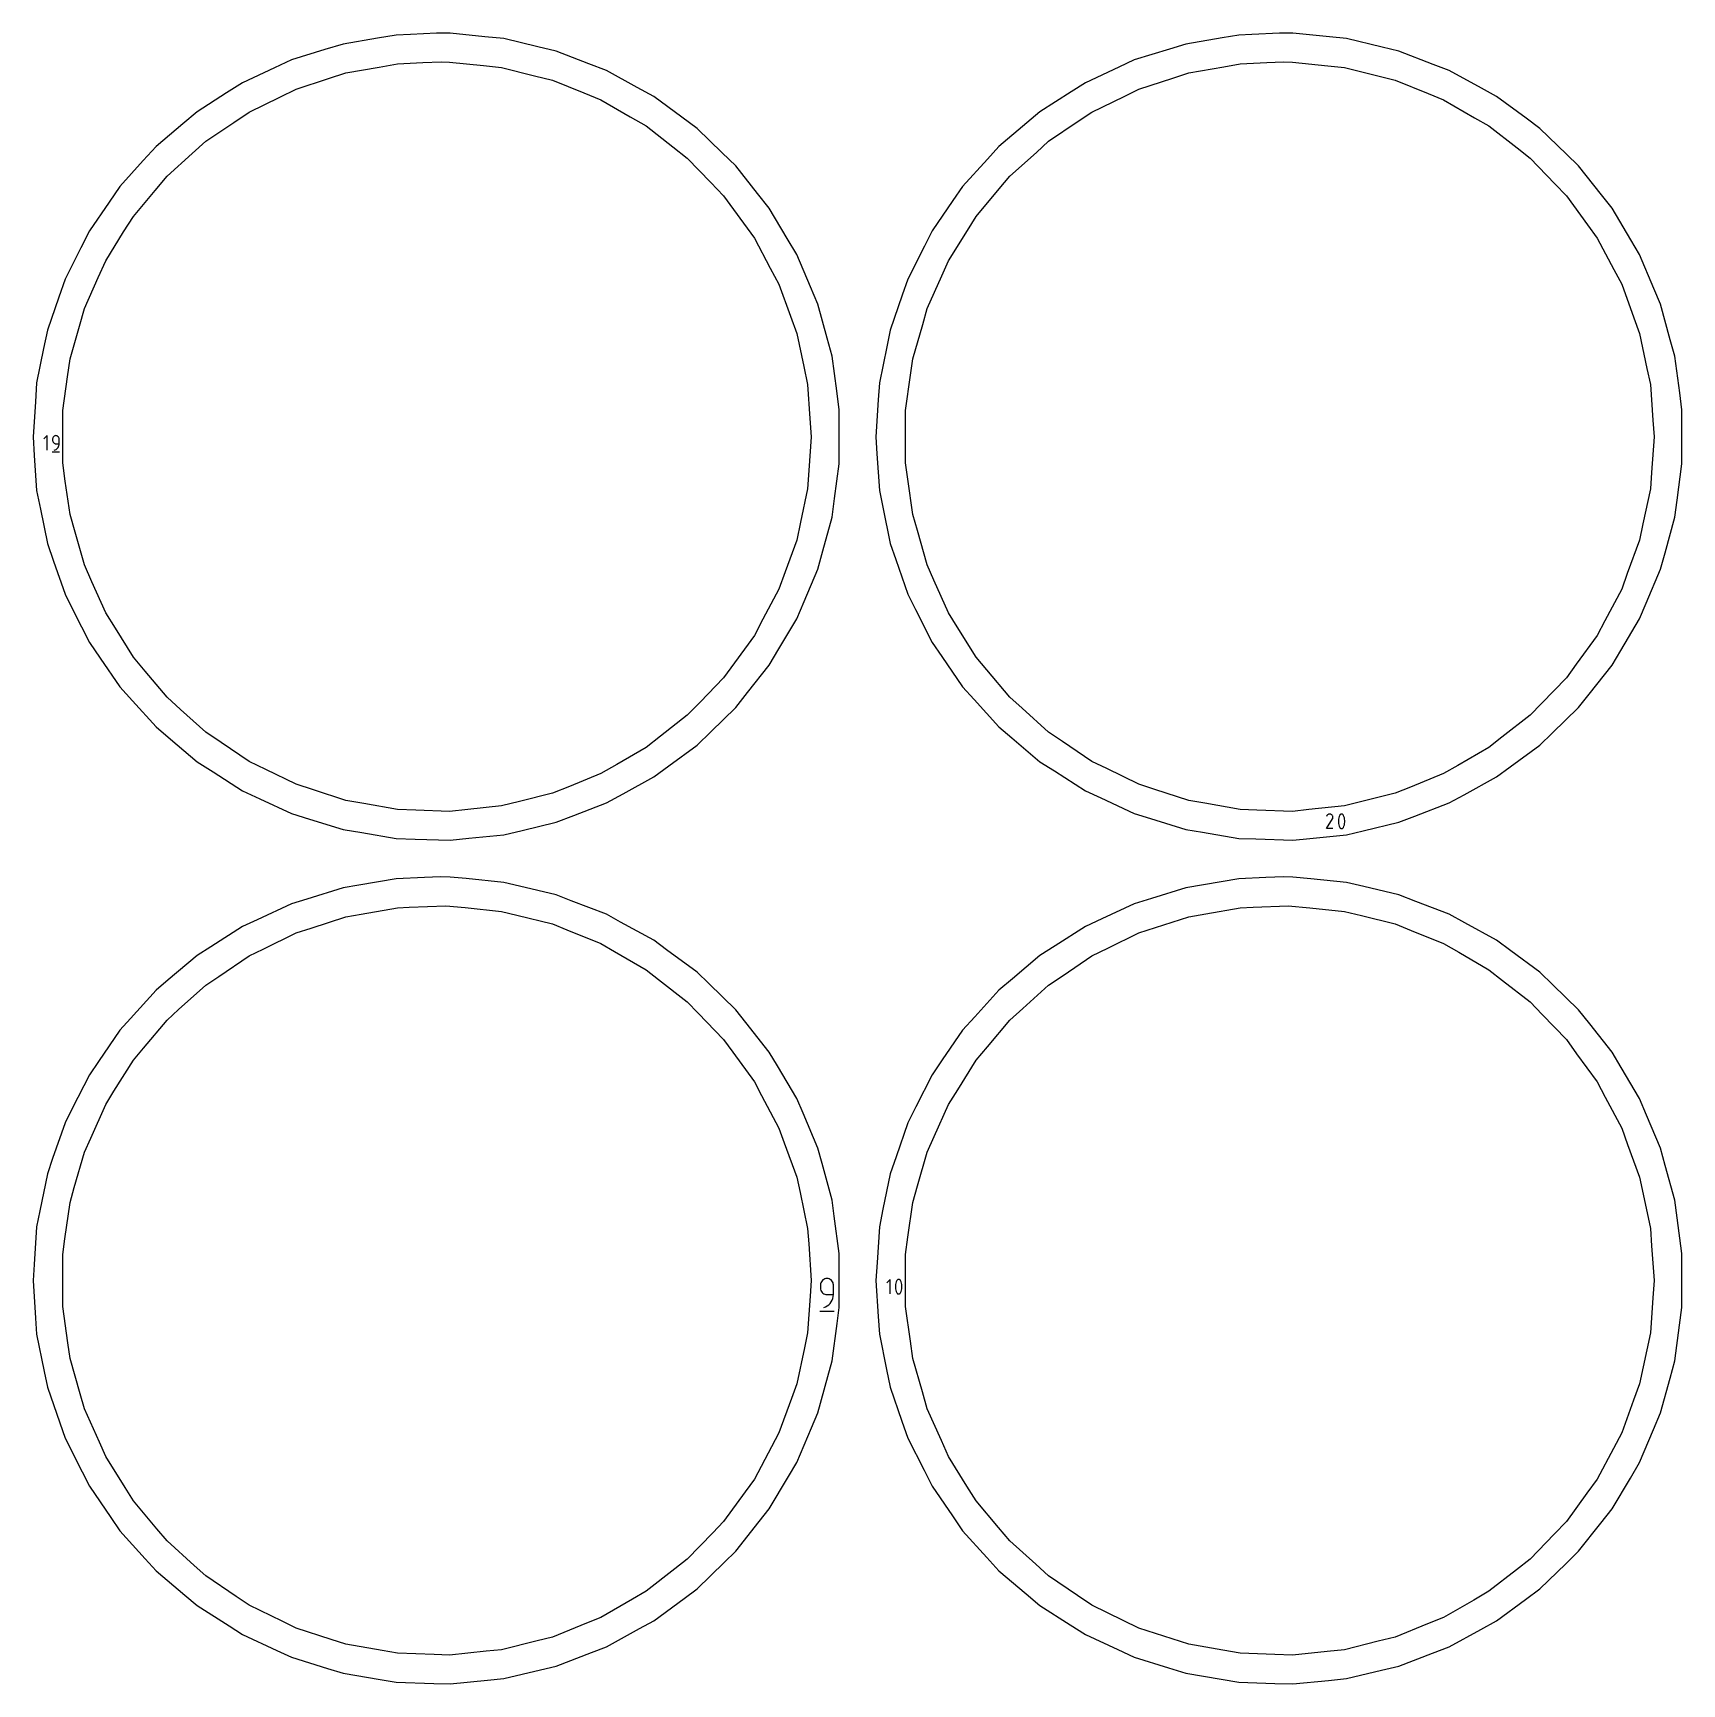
# Model space of a CAD drawing. Extents: x 0 to 800, y 0 to 1000.
# Drawn here: x 174.2 to 317.3, y 764.4 to 907.6 of the extents above; entities that cross this region are included whole.
import ezdxf

# ---------------------------------------------------------------- set-up
doc = ezdxf.new("R2010")
doc.units = 0
doc.header["$MEASUREMENT"] = 0
for name, color, linetype in [('annotation', 7, 'Continuous'), ('boundary', 7, 'Continuous'), ('hole', 7, 'Continuous')]:
    doc.layers.add(name, color=color, linetype=linetype)

msp = doc.modelspace()

# ---------------------------------------------------------------- linework, layer by layer
at = {"layer": 'annotation', "color": 1}
for p, q in [((175.46348, 872.66941), (175.183416, 872.389267)), ((175.46348, 871.409636), (175.46348, 872.66941)), ((175.940294, 872.439594), (175.935777, 872.389267)), ((175.935777, 872.389267), (175.935777, 872.249196)), ((175.935777, 872.249196), (175.935777, 872.249196)), ((175.935777, 872.249196), (175.940294, 872.198872)), ((175.953312, 872.486974), (175.940294, 872.439594)), ((175.940294, 872.198872), (175.953312, 872.1515)), ((175.974035, 872.530612), (175.953312, 872.486974)), ((175.953312, 872.1515), (175.974035, 872.107872)), ((176.001665, 872.569714), (175.974035, 872.530612)), ((175.974035, 872.107872), (176.001665, 872.068782)), ((176.035405, 872.603488), (176.001665, 872.569714)), ((176.001665, 872.068782), (176.035405, 872.035022)), ((176.074459, 872.631138), (176.035405, 872.603488)), ((176.035405, 872.035022), (176.074459, 872.007384)), ((176.118028, 872.651871), (176.074459, 872.631138)), ((176.074459, 872.007384), (176.118028, 871.986661)), ((176.165316, 872.664893), (176.118028, 872.651871)), ((176.118028, 871.986661), (176.165316, 871.973646)), ((176.215525, 872.66941), (176.165316, 872.664893)), ((176.165316, 871.973646), (176.215525, 871.969132)), ((176.265838, 872.664893), (176.215525, 872.66941)), ((176.215525, 872.66941), (176.215525, 872.66941)), ((176.215525, 871.969132), (176.495273, 871.969132)), ((176.313182, 872.651871), (176.265838, 872.664893)), ((176.356767, 872.631138), (176.313182, 872.651871)), ((176.395807, 872.603488), (176.356767, 872.631138)), ((176.429515, 872.569714), (176.395807, 872.603488)), ((176.402244, 871.653271), (176.441806, 871.725237)), ((176.457103, 872.530612), (176.429515, 872.569714)), ((176.441806, 871.725237), (176.471004, 871.802553)), ((176.477784, 872.486974), (176.457103, 872.530612)), ((176.471004, 871.802553), (176.489079, 871.884194)), ((176.490769, 872.439594), (176.477784, 872.486974)), ((176.489079, 871.884194), (176.495273, 871.969132)), ((176.495273, 872.389267), (176.490769, 872.439594)), ((176.495273, 871.969132), (176.495273, 872.389267)), ((176.495273, 872.389267), (176.495273, 872.389267)), ((175.900819, 871.252164), (176.530706, 871.252164)), ((176.075533, 871.409636), (176.155532, 871.439448)), ((176.075533, 871.409636), (176.075533, 871.409636)), ((176.155532, 871.439448), (176.228962, 871.479744)), ((176.228962, 871.479744), (176.295063, 871.529498)), ((176.295063, 871.529498), (176.353077, 871.587682)), ((176.353077, 871.587682), (176.402244, 871.653271)), ((286.416132, 838.603007), (286.933124, 839.435299)), ((286.453658, 839.72271), (286.416922, 839.65224)), ((286.482811, 839.76405), (286.453658, 839.72271)), ((286.517789, 839.798559), (286.482811, 839.76405)), ((286.557526, 839.82596), (286.517789, 839.798559)), ((286.60096, 839.845979), (286.557526, 839.82596)), ((286.647027, 839.858338), (286.60096, 839.845979)), ((286.694663, 839.862761), (286.647027, 839.858338)), ((286.742804, 839.858972), (286.694663, 839.862761)), ((286.790386, 839.846693), (286.742804, 839.858972)), ((286.836346, 839.82565), (286.790386, 839.846693)), ((286.877453, 839.796461), (286.836346, 839.82565)), ((286.836346, 839.82565), (286.836346, 839.82565)), ((286.911822, 839.761434), (286.877453, 839.796461)), ((286.939149, 839.721642), (286.911822, 839.761434)), ((286.933124, 839.435299), (286.933743, 839.436064)), ((286.933124, 839.435299), (286.933124, 839.435299)), ((286.933743, 839.436064), (286.934335, 839.436835)), ((286.934335, 839.436835), (286.934906, 839.437619)), ((286.934906, 839.437619), (286.93546, 839.438423)), ((286.93546, 839.438423), (286.936, 839.439253)), ((286.936, 839.439253), (286.93653, 839.440115)), ((286.93653, 839.440115), (286.937055, 839.441016)), ((286.937055, 839.441016), (286.937577, 839.441963)), ((286.937577, 839.441963), (286.938102, 839.442962)), ((286.938102, 839.442962), (286.959448, 839.488795)), ((286.938102, 839.442962), (286.938102, 839.442962)), ((286.959128, 839.67816), (286.939149, 839.721642)), ((286.971453, 839.632061), (286.959128, 839.67816)), ((286.959448, 839.488795), (286.971918, 839.536305)), ((286.975818, 839.584418), (286.971453, 839.632061)), ((286.971918, 839.536305), (286.975818, 839.584418)), ((287.460306, 839.413405), (287.448233, 839.292759)), ((287.448233, 839.292759), (287.448233, 839.171614)), ((287.448233, 839.171614), (287.460306, 839.050903)), ((287.484452, 839.532621), (287.460306, 839.413405)), ((287.460306, 839.050903), (287.484452, 838.931558)), ((287.52067, 839.649476), (287.484452, 839.532621)), ((287.484452, 838.931558), (287.52067, 838.81451)), ((287.568961, 839.763038), (287.52067, 839.649476)), ((287.52067, 838.81451), (287.568961, 838.700691)), ((287.585223, 839.790081), (287.568961, 839.763038)), ((287.568961, 839.763038), (287.568961, 839.763038)), ((287.60549, 839.813127), (287.585223, 839.790081)), ((287.629091, 839.831952), (287.60549, 839.813127)), ((287.655354, 839.846333), (287.629091, 839.831952)), ((287.683609, 839.856047), (287.655354, 839.846333)), ((287.713184, 839.860872), (287.683609, 839.856047)), ((287.743409, 839.860584), (287.713184, 839.860872)), ((287.773613, 839.854961), (287.743409, 839.860584)), ((287.803124, 839.843778), (287.773613, 839.854961)), ((287.814422, 839.837842), (287.803124, 839.843778)), ((287.803124, 839.843778), (287.803124, 839.843778)), ((287.825263, 839.831023), (287.814422, 839.837842)), ((287.835594, 839.823375), (287.825263, 839.831023)), ((287.845364, 839.814954), (287.835594, 839.823375)), ((287.85452, 839.805811), (287.845364, 839.814954)), ((287.863008, 839.796002), (287.85452, 839.805811)), ((287.870777, 839.785581), (287.863008, 839.796002)), ((287.877773, 839.774601), (287.870777, 839.785581)), ((287.883944, 839.763117), (287.877773, 839.774601)), ((287.932469, 839.649321), (287.883944, 839.763117)), ((287.883944, 839.763117), (287.883944, 839.763117)), ((287.883944, 838.70077), (287.932469, 838.814355)), ((287.968863, 839.532291), (287.932469, 839.649321)), ((287.932469, 838.814355), (287.968863, 838.931227)), ((287.993125, 839.412957), (287.968863, 839.532291)), ((287.968863, 838.931227), (287.993125, 839.050456)), ((288.005257, 839.292252), (287.993125, 839.412957)), ((287.993125, 839.050456), (288.005257, 839.171108)), ((288.005257, 839.171108), (288.005257, 839.292252)), ((286.975628, 838.603007), (286.416132, 838.603007)), ((287.568961, 838.700691), (287.568961, 838.700691)), ((287.568961, 838.700691), (287.575109, 838.68923)), ((287.575109, 838.68923), (287.582054, 838.678304)), ((287.582054, 838.678304), (287.589765, 838.667949)), ((287.589765, 838.667949), (287.598213, 838.658196)), ((287.598213, 838.658196), (287.60737, 838.649079)), ((287.60737, 838.649079), (287.617205, 838.640632)), ((287.617205, 838.640632), (287.62769, 838.632886)), ((287.62769, 838.632886), (287.638795, 838.625876)), ((287.638795, 838.625876), (287.650491, 838.619634)), ((287.650491, 838.619634), (287.650491, 838.619634)), ((287.650491, 838.619634), (287.67977, 838.608689)), ((287.67977, 838.608689), (287.709798, 838.603252)), ((287.709798, 838.603252), (287.739896, 838.6031)), ((287.739896, 838.6031), (287.769385, 838.608011)), ((287.769385, 838.608011), (287.797587, 838.617766)), ((287.797587, 838.617766), (287.823823, 838.63214)), ((287.823823, 838.63214), (287.847414, 838.650914)), ((287.847414, 838.650914), (287.86768, 838.673864)), ((287.86768, 838.673864), (287.883944, 838.70077)), ((287.883944, 838.70077), (287.883944, 838.70077)), ((242.542154, 799.137433), (242.533121, 799.03678)), ((242.533121, 799.03678), (242.533121, 798.756637)), ((242.533121, 798.756637), (242.533121, 798.756637)), ((242.533121, 798.756637), (242.542154, 798.655988)), ((242.56819, 799.232192), (242.542154, 799.137433)), ((242.609636, 799.319468), (242.56819, 799.232192)), ((242.664896, 799.397674), (242.609636, 799.319468)), ((242.732377, 799.46522), (242.664896, 799.397674)), ((242.810484, 799.520521), (242.732377, 799.46522)), ((242.897622, 799.561987), (242.810484, 799.520521)), ((242.992198, 799.588031), (242.897622, 799.561987)), ((243.092616, 799.597066), (242.992198, 799.588031)), ((243.193243, 799.588031), (243.092616, 799.597066)), ((243.092616, 799.597066), (243.092616, 799.597066)), ((243.287929, 799.561987), (243.193243, 799.588031)), ((243.3751, 799.520521), (243.287929, 799.561987)), ((243.453181, 799.46522), (243.3751, 799.520521)), ((243.520597, 799.397674), (243.453181, 799.46522)), ((243.575772, 799.319468), (243.520597, 799.397674)), ((243.617134, 799.232192), (243.575772, 799.319468)), ((243.643105, 799.137433), (243.617134, 799.232192)), ((243.652112, 799.03678), (243.643105, 799.137433)), ((243.652112, 798.196509), (243.652112, 799.03678)), ((243.652112, 799.03678), (243.652112, 799.03678)), ((248.561563, 799.513955), (248.281499, 799.233813)), ((248.561563, 798.254181), (248.561563, 799.513955)), ((249.046107, 799.064569), (249.034034, 798.943922)), ((249.034034, 798.943922), (249.034034, 798.822778)), ((249.034034, 798.822778), (249.046107, 798.702067)), ((249.070252, 799.183785), (249.046107, 799.064569)), ((249.046107, 798.702067), (249.070252, 798.582722)), ((249.106471, 799.30064), (249.070252, 799.183785)), ((249.154762, 799.414202), (249.106471, 799.30064)), ((249.171024, 799.441245), (249.154762, 799.414202)), ((249.154762, 799.414202), (249.154762, 799.414202)), ((249.191291, 799.46429), (249.171024, 799.441245)), ((249.214891, 799.483115), (249.191291, 799.46429)), ((249.241155, 799.497497), (249.214891, 799.483115)), ((249.269409, 799.507211), (249.241155, 799.497497)), ((249.298985, 799.512036), (249.269409, 799.507211)), ((249.32921, 799.511748), (249.298985, 799.512036)), ((249.359414, 799.506125), (249.32921, 799.511748)), ((249.388925, 799.494942), (249.359414, 799.506125)), ((249.400222, 799.489006), (249.388925, 799.494942)), ((249.388925, 799.494942), (249.388925, 799.494942)), ((249.411063, 799.482187), (249.400222, 799.489006)), ((249.421395, 799.474539), (249.411063, 799.482187)), ((249.431165, 799.466117), (249.421395, 799.474539)), ((249.440321, 799.456975), (249.431165, 799.466117)), ((249.448809, 799.447166), (249.440321, 799.456975)), ((249.456578, 799.436745), (249.448809, 799.447166)), ((249.463574, 799.425765), (249.456578, 799.436745)), ((249.469745, 799.414281), (249.463574, 799.425765)), ((249.51827, 799.300485), (249.469745, 799.414281)), ((249.469745, 799.414281), (249.469745, 799.414281)), ((249.554664, 799.183455), (249.51827, 799.300485)), ((249.578926, 799.064121), (249.554664, 799.183455)), ((249.554664, 798.582391), (249.578926, 798.701619)), ((249.591057, 798.943416), (249.578926, 799.064121)), ((249.578926, 798.701619), (249.591057, 798.822272)), ((249.591057, 798.822272), (249.591057, 798.943416)), ((242.542154, 798.655988), (242.56819, 798.561244)), ((242.56819, 798.561244), (242.609636, 798.473989)), ((242.609636, 798.473989), (242.664896, 798.395809)), ((242.664896, 798.395809), (242.732377, 798.328288)), ((242.732377, 798.328288), (242.810484, 798.273013)), ((242.810484, 798.273013), (242.897622, 798.231567)), ((242.897622, 798.231567), (242.992198, 798.205538)), ((242.992198, 798.205538), (243.092616, 798.196509)), ((243.092616, 798.196509), (243.652112, 798.196509)), ((243.11949, 797.217733), (243.251692, 797.31724)), ((243.251692, 797.31724), (243.367719, 797.433609)), ((243.367719, 797.433609), (243.466054, 797.564786)), ((243.466054, 797.564786), (243.545178, 797.708718)), ((243.545178, 797.708718), (243.603574, 797.863352)), ((243.603574, 797.863352), (243.639725, 798.026633)), ((243.639725, 798.026633), (243.652112, 798.196509)), ((249.070252, 798.582722), (249.106471, 798.465674)), ((249.106471, 798.465674), (249.154762, 798.351855)), ((249.154762, 798.351855), (249.154762, 798.351855)), ((249.154762, 798.351855), (249.16091, 798.340393)), ((249.16091, 798.340393), (249.167855, 798.329468)), ((249.167855, 798.329468), (249.175566, 798.319113)), ((249.175566, 798.319113), (249.184014, 798.30936)), ((249.184014, 798.30936), (249.19317, 798.300243)), ((249.19317, 798.300243), (249.203006, 798.291795)), ((249.203006, 798.291795), (249.213491, 798.28405)), ((249.213491, 798.28405), (249.224596, 798.27704)), ((249.224596, 798.27704), (249.236292, 798.270798)), ((249.236292, 798.270798), (249.236292, 798.270798)), ((249.236292, 798.270798), (249.265571, 798.259853)), ((249.265571, 798.259853), (249.295599, 798.254415)), ((249.295599, 798.254415), (249.325697, 798.254263)), ((249.325697, 798.254263), (249.355186, 798.259175)), ((249.355186, 798.259175), (249.383388, 798.268929)), ((249.383388, 798.268929), (249.409624, 798.283304)), ((249.409624, 798.283304), (249.433214, 798.302077)), ((249.433214, 798.302077), (249.453481, 798.325028)), ((249.453481, 798.325028), (249.469745, 798.351934)), ((249.469745, 798.351934), (249.51827, 798.465519)), ((249.469745, 798.351934), (249.469745, 798.351934)), ((249.51827, 798.465519), (249.554664, 798.582391)), ((242.463203, 796.762574), (243.722978, 796.762574)), ((242.812632, 797.077517), (242.972631, 797.137141)), ((242.812632, 797.077517), (242.812632, 797.077517)), ((242.972631, 797.137141), (243.11949, 797.217733))]:
    msp.add_line(p, q, dxfattribs=at)
at = {"layer": 'boundary', "color": 5}
for p, q in [((209.231999, 907.576528), (206.959206, 907.462493)), ((210.401547, 907.556982), (209.231999, 907.576528)), ((213.419523, 907.253371), (210.401547, 907.556982)), ((282.328845, 907.576528), (279.933435, 907.45634)), ((283.498393, 907.556982), (282.328845, 907.576528)), ((286.679189, 907.236991), (283.498393, 907.556982)), ((199.549761, 906.136518), (196.652728, 905.237847)), ((201.118289, 906.623082), (199.549761, 906.136518)), ((204.109265, 907.127595), (201.118289, 906.623082)), ((205.728657, 907.400751), (204.109265, 907.127595)), ((206.959206, 907.462493), (205.728657, 907.400751)), ((215.053533, 907.088988), (213.419523, 907.253371)), ((218.004145, 906.385827), (215.053533, 907.088988)), ((219.601683, 906.005118), (218.004145, 906.385827)), ((272.802902, 906.185002), (269.749574, 905.237847)), ((274.215135, 906.623082), (272.802902, 906.185002)), ((277.367474, 907.154813), (274.215135, 906.623082)), ((278.825503, 907.400751), (277.367474, 907.154813)), ((279.933435, 907.45634), (278.825503, 907.400751)), ((288.150379, 907.088988), (286.679189, 907.236991)), ((291.260177, 906.347892), (288.150379, 907.088988)), ((292.698529, 906.005118), (291.260177, 906.347892)), ((196.652728, 905.237847), (195.16304, 904.546561)), ((222.432218, 904.914953), (219.601683, 906.005118)), ((223.964742, 904.324709), (222.432218, 904.914953)), ((269.749574, 905.237847), (268.408325, 904.615444)), ((295.681771, 904.856139), (292.698529, 906.005118)), ((297.061589, 904.324709), (295.681771, 904.856139)), ((192.411623, 903.269774), (191.027373, 902.386101)), ((195.16304, 904.546561), (192.411623, 903.269774)), ((226.624716, 902.866999), (223.964742, 904.324709)), ((265.50847, 903.269774), (264.262152, 902.474154)), ((268.408325, 904.615444), (265.50847, 903.269774)), ((299.865068, 902.788355), (297.061589, 904.324709)), ((191.027373, 902.386101), (188.470697, 900.753979)), ((228.064895, 902.077756), (226.624716, 902.866999)), ((230.506864, 900.27851), (228.064895, 902.077756)), ((264.262152, 902.474154), (261.567543, 900.753979)), ((301.161741, 902.077756), (299.865068, 902.788355)), ((303.735454, 900.181441), (301.161741, 902.077756)), ((188.470697, 900.753979), (187.216592, 899.693688)), ((261.567543, 900.753979), (260.438403, 899.79934)), ((187.216592, 899.693688), (184.900292, 897.735357)), ((231.829009, 899.304352), (230.506864, 900.27851)), ((234.009345, 897.195682), (231.829009, 899.304352)), ((260.438403, 899.79934), (257.997138, 897.735357)), ((304.925856, 899.304352), (303.735454, 900.181441)), ((307.22382, 897.081919), (304.925856, 899.304352)), ((184.900292, 897.735357), (183.798669, 896.517368)), ((257.997138, 897.735357), (257.005286, 896.638734)), ((183.798669, 896.517368), (181.763999, 894.267773)), ((235.189835, 896.053993), (234.009345, 897.195682)), ((237.069681, 893.673523), (235.189835, 896.053993)), ((257.005286, 896.638734), (254.860846, 894.267773)), ((308.286682, 896.053993), (307.22382, 897.081919)), ((310.267945, 893.545097), (308.286682, 896.053993)), ((181.763999, 894.267773), (180.834583, 892.913822)), ((238.087478, 892.384675), (237.069681, 893.673523)), ((254.860846, 894.267773), (254.02404, 893.048736)), ((311.184325, 892.384675), (310.267945, 893.545097)), ((180.834583, 892.913822), (179.117973, 890.41311)), ((239.633255, 889.774888), (238.087478, 892.384675)), ((254.02404, 893.048736), (252.21482, 890.41311)), ((312.813496, 889.63409), (311.184325, 892.384675)), ((179.117973, 890.41311), (178.377283, 888.947358)), ((252.21482, 890.41311), (251.547935, 889.093412)), ((178.377283, 888.947358), (177.009248, 886.240151)), ((240.470179, 888.361882), (239.633255, 889.774888)), ((251.547935, 889.093412), (250.106094, 886.240151)), ((313.567025, 888.361882), (312.813496, 889.63409)), ((241.654313, 885.569347), (240.470179, 888.361882)), ((314.815043, 885.41869), (313.567025, 888.361882)), ((177.009248, 886.240151), (176.470549, 884.688756)), ((250.106094, 886.240151), (249.621074, 884.843343)), ((176.470549, 884.688756), (175.475587, 881.823367)), ((242.295433, 884.057397), (241.654313, 885.569347)), ((249.621074, 884.843343), (248.572434, 881.823367)), ((315.39228, 884.057397), (314.815043, 885.41869)), ((243.096794, 881.131949), (242.295433, 884.057397)), ((316.236874, 880.974121), (315.39228, 884.057397)), ((175.475587, 881.823367), (175.148474, 880.214011)), ((248.572434, 881.823367), (248.277915, 880.374373)), ((243.530672, 879.548036), (243.096794, 881.131949)), ((248.277915, 880.374373), (247.64115, 877.24157)), ((316.627518, 879.548036), (316.236874, 880.974121)), ((175.148474, 880.214011), (174.544303, 877.24157)), ((243.934953, 876.54188), (243.530672, 879.548036)), ((317.05361, 876.379698), (316.627518, 879.548036)), ((174.544303, 877.24157), (174.434605, 875.602974)), ((244.153841, 874.914269), (243.934953, 876.54188)), ((247.64115, 877.24157), (247.542382, 875.76625)), ((317.250688, 874.914269), (317.05361, 876.379698)), ((174.434605, 875.602974), (174.231995, 872.576527)), ((244.153841, 871.881049), (244.153841, 874.914269)), ((247.542382, 875.76625), (247.328841, 872.576527)), ((317.250688, 871.717407), (317.250688, 874.914269)), ((174.231995, 872.576527), (174.341693, 870.937931)), ((244.153841, 870.238785), (244.153841, 871.881049)), ((247.328841, 872.576527), (247.427609, 871.101207)), ((317.250688, 870.238785), (317.250688, 871.717407)), ((174.341693, 870.937931), (174.544303, 867.911484)), ((247.427609, 871.101207), (247.64115, 867.911484)), ((243.74956, 867.232628), (244.153841, 870.238785)), ((316.824596, 867.070447), (317.250688, 870.238785)), ((174.544303, 867.911484), (174.871417, 866.302128)), ((247.64115, 867.911484), (247.935668, 866.462491)), ((174.871417, 866.302128), (175.475587, 863.329687)), ((243.530672, 865.605018), (243.74956, 867.232628)), ((247.935668, 866.462491), (248.572434, 863.329687)), ((316.627518, 865.605018), (316.824596, 867.070447)), ((242.729311, 862.67957), (243.530672, 865.605018)), ((315.782924, 862.521743), (316.627518, 865.605018)), ((175.475587, 863.329687), (176.014285, 861.778292)), ((248.572434, 863.329687), (249.057454, 861.932879)), ((176.014285, 861.778292), (177.009248, 858.912904)), ((242.295433, 861.095657), (242.729311, 862.67957)), ((249.057454, 861.932879), (250.106094, 858.912904)), ((315.39228, 861.095657), (315.782924, 862.521743)), ((241.111299, 858.303123), (242.295433, 861.095657)), ((314.144262, 858.152467), (315.39228, 861.095657)), ((177.009248, 858.912904), (177.749937, 857.447152)), ((250.106094, 858.912904), (250.772979, 857.593206)), ((177.749937, 857.447152), (179.117973, 854.739945)), ((240.470179, 856.791174), (241.111299, 858.303123)), ((250.772979, 857.593206), (252.21482, 854.739945)), ((313.567025, 856.791174), (314.144262, 858.152467)), ((238.924402, 854.181386), (240.470179, 856.791174)), ((311.937854, 854.040588), (313.567025, 856.791174)), ((179.117973, 854.739945), (180.04739, 853.385995)), ((252.21482, 854.739945), (253.051625, 853.520908)), ((180.04739, 853.385995), (181.763999, 850.885283)), ((238.087478, 852.76838), (238.924402, 854.181386)), ((253.051625, 853.520908), (254.860846, 850.885283)), ((311.184325, 852.76838), (311.937854, 854.040588)), ((236.207632, 850.38791), (238.087478, 852.76838)), ((309.203061, 850.259484), (311.184325, 852.76838)), ((181.763999, 850.885283), (182.865622, 849.667293)), ((235.189835, 849.099062), (236.207632, 850.38791)), ((254.860846, 850.885283), (255.852698, 849.788659)), ((308.286682, 849.099062), (309.203061, 850.259484)), ((182.865622, 849.667293), (184.900292, 847.417698)), ((233.009499, 846.99039), (235.189835, 849.099062)), ((255.852698, 849.788659), (257.997138, 847.417698)), ((305.988717, 846.876627), (308.286682, 849.099062)), ((184.900292, 847.417698), (186.154397, 846.357407)), ((257.997138, 847.417698), (259.126279, 846.463059)), ((186.154397, 846.357407), (188.470697, 844.399076)), ((231.829009, 845.8487), (233.009499, 846.99039)), ((259.126279, 846.463059), (261.567543, 844.399076)), ((304.925856, 845.8487), (305.988717, 846.876627)), ((229.38704, 844.049456), (231.829009, 845.8487)), ((302.352142, 843.952387), (304.925856, 845.8487)), ((188.470697, 844.399076), (189.854947, 843.515403)), ((189.854947, 843.515403), (192.411623, 841.883281)), ((225.404921, 841.617588), (228.064895, 843.075299)), ((228.064895, 843.075299), (229.38704, 844.049456)), ((261.567543, 844.399076), (262.813861, 843.603456)), ((262.813861, 843.603456), (265.50847, 841.883281)), ((298.358262, 841.538945), (301.161741, 843.075299)), ((301.161741, 843.075299), (302.352142, 843.952387)), ((192.411623, 841.883281), (193.901311, 841.191995)), ((265.50847, 841.883281), (266.849719, 841.260878)), ((193.901311, 841.191995), (196.652728, 839.915208)), ((221.134207, 839.738181), (223.964742, 840.828346)), ((223.964742, 840.828346), (225.404921, 841.617588)), ((266.849719, 841.260878), (269.749574, 839.915208)), ((294.078347, 839.679366), (297.061589, 840.828346)), ((297.061589, 840.828346), (298.358262, 841.538945)), ((196.652728, 839.915208), (198.221256, 839.428644)), ((198.221256, 839.428644), (201.118289, 838.529973)), ((216.65107, 838.444777), (219.601683, 839.147937)), ((219.601683, 839.147937), (221.134207, 839.738181)), ((269.749574, 839.915208), (271.161808, 839.477128)), ((271.161808, 839.477128), (274.215135, 838.529973)), ((289.588732, 838.406841), (292.698529, 839.147937)), ((292.698529, 839.147937), (294.078347, 839.679366)), ((201.118289, 838.529973), (202.737681, 838.256817)), ((202.737681, 838.256817), (205.728657, 837.752304)), ((205.728657, 837.752304), (207.370009, 837.697428)), ((207.370009, 837.697428), (210.401547, 837.596073)), ((210.401547, 837.596073), (212.035557, 837.760456)), ((212.035557, 837.760456), (215.053533, 838.064068)), ((215.053533, 838.064068), (216.65107, 838.444777)), ((274.215135, 838.529973), (275.673164, 838.284035)), ((275.673164, 838.284035), (278.825503, 837.752304)), ((278.825503, 837.752304), (280.303305, 837.702896)), ((280.303305, 837.702896), (283.498393, 837.596073)), ((283.498393, 837.596073), (284.969584, 837.744076)), ((284.969584, 837.744076), (288.150379, 838.064068)), ((288.150379, 838.064068), (289.588732, 838.406841)), ((201.118289, 833.467627), (197.986814, 832.496231)), ((202.495636, 833.699956), (201.118289, 833.467627)), ((205.728657, 834.245296), (202.495636, 833.699956)), ((208.185375, 834.36856), (205.728657, 834.245296)), ((209.581401, 834.415234), (208.185375, 834.36856)), ((210.401547, 834.401528), (209.581401, 834.415234)), ((211.791328, 834.261714), (210.401547, 834.401528)), ((215.053533, 833.933533), (211.791328, 834.261714)), ((216.412292, 833.609727), (215.053533, 833.933533)), ((219.601683, 832.849663), (216.412292, 833.609727)), ((274.215135, 833.467627), (271.239955, 832.544715)), ((275.753846, 833.727174), (274.215135, 833.467627)), ((278.825503, 834.245296), (275.753846, 833.727174)), ((281.159605, 834.362407), (278.825503, 834.245296)), ((282.719182, 834.41455), (281.159605, 834.362407)), ((283.498393, 834.401528), (282.719182, 834.41455)), ((285.050994, 834.245334), (283.498393, 834.401528)), ((288.150379, 833.933533), (285.050994, 834.245334)), ((289.668324, 833.571791), (288.150379, 833.933533)), ((292.698529, 832.849663), (289.668324, 833.571791)), ((196.652728, 832.082392), (193.678653, 830.702281)), ((197.986814, 832.496231), (196.652728, 832.082392)), ((220.905147, 832.347641), (219.601683, 832.849663)), ((223.964742, 831.169255), (220.905147, 832.347641)), ((269.749574, 832.082392), (266.923938, 830.771164)), ((271.239955, 832.544715), (269.749574, 832.082392)), ((294.1547, 832.288827), (292.698529, 832.849663)), ((297.061589, 831.169255), (294.1547, 832.288827)), ((193.678653, 830.702281), (192.411623, 830.11432)), ((225.189663, 830.497977), (223.964742, 831.169255)), ((228.064895, 828.922302), (225.189663, 830.497977)), ((266.923938, 830.771164), (265.50847, 830.11432)), ((298.430015, 830.419334), (297.061589, 831.169255)), ((301.161741, 828.922302), (298.430015, 830.419334)), ((192.411623, 830.11432), (189.648049, 828.350118)), ((229.189424, 828.093747), (228.064895, 828.922302)), ((265.50847, 830.11432), (262.882828, 828.438171)), ((302.418014, 827.996678), (301.161741, 828.922302)), ((188.470697, 827.598524), (185.96695, 825.481716)), ((189.648049, 828.350118), (188.470697, 827.598524)), ((231.829009, 826.148897), (229.189424, 828.093747)), ((261.567543, 827.598524), (259.188761, 825.587367)), ((262.882828, 828.438171), (261.567543, 827.598524)), ((304.925856, 826.148897), (302.418014, 827.996678)), ((232.833056, 825.177852), (231.829009, 826.148897)), ((306.047531, 825.06409), (304.925856, 826.148897)), ((184.900292, 824.579902), (182.700967, 822.148259)), ((185.96695, 825.481716), (184.900292, 824.579902)), ((235.189835, 822.898538), (232.833056, 825.177852)), ((257.997138, 824.579902), (255.907583, 822.269624)), ((259.188761, 825.587367), (257.997138, 824.579902)), ((308.286682, 822.898538), (306.047531, 825.06409)), ((182.700967, 822.148259), (181.763999, 821.112318)), ((236.055506, 821.80233), (235.189835, 822.898538)), ((238.087478, 819.229221), (236.055506, 821.80233)), ((255.907583, 822.269624), (254.860846, 821.112318)), ((309.25377, 821.673904), (308.286682, 822.898538)), ((311.184325, 819.229221), (309.25377, 821.673904)), ((181.763999, 821.112318), (179.908473, 818.409236)), ((254.860846, 821.112318), (253.097931, 818.544149)), ((238.79931, 818.027411), (238.087478, 819.229221)), ((311.979551, 817.886613), (311.184325, 819.229221)), ((179.908473, 818.409236), (179.117973, 817.257655)), ((240.470179, 815.206427), (238.79931, 818.027411)), ((253.097931, 818.544149), (252.21482, 817.257655)), ((313.567025, 815.206427), (311.979551, 817.886613)), ((179.117973, 817.257655), (177.639229, 814.331368)), ((252.21482, 817.257655), (250.809881, 814.477421)), ((241.015473, 813.920462), (240.470179, 815.206427)), ((250.809881, 814.477421), (250.106094, 813.084696)), ((314.176204, 813.769805), (313.567025, 815.206427)), ((177.009248, 813.084696), (175.933768, 809.987426)), ((177.639229, 814.331368), (177.009248, 813.084696)), ((242.295433, 810.901942), (241.015473, 813.920462)), ((250.106094, 813.084696), (249.084293, 810.142014)), ((315.39228, 810.901942), (314.176204, 813.769805)), ((242.664461, 809.554771), (242.295433, 810.901942)), ((315.804541, 809.396943), (315.39228, 810.901942)), ((175.933768, 809.987426), (175.475587, 808.667912)), ((243.530672, 806.392581), (242.664461, 809.554771)), ((249.084293, 810.142014), (248.572434, 808.667912)), ((316.627518, 806.392581), (315.804541, 809.396943)), ((175.475587, 808.667912), (174.822524, 805.454927)), ((248.572434, 808.667912), (247.951966, 805.61529)), ((243.716844, 805.008243), (243.530672, 806.392581)), ((316.835501, 804.846062), (316.627518, 806.392581)), ((174.822524, 805.454927), (174.544303, 804.086115)), ((244.153841, 801.758814), (243.716844, 805.008243)), ((247.951966, 805.61529), (247.64115, 804.086115)), ((317.250688, 801.758814), (316.835501, 804.846062)), ((174.544303, 804.086115), (174.325297, 800.814754)), ((247.64115, 804.086115), (247.433074, 800.97803)), ((244.153841, 800.362013), (244.153841, 801.758814)), ((317.250688, 800.198372), (317.250688, 801.758814)), ((174.325297, 800.814754), (174.231995, 799.421072)), ((244.153841, 797.08333), (244.153841, 800.362013)), ((247.433074, 800.97803), (247.328841, 799.421072)), ((317.250688, 797.08333), (317.250688, 800.198372)), ((174.231995, 799.421072), (174.451001, 796.149711)), ((247.328841, 799.421072), (247.536917, 796.312987)), ((174.451001, 796.149711), (174.544303, 794.756029)), ((243.967669, 795.698992), (244.153841, 797.08333)), ((247.536917, 796.312987), (247.64115, 794.756029)), ((317.042705, 795.53681), (317.250688, 797.08333)), ((174.544303, 794.756029), (175.197366, 791.543044)), ((243.530672, 792.449563), (243.967669, 795.698992)), ((247.64115, 794.756029), (248.261617, 791.703407)), ((316.627518, 792.449563), (317.042705, 795.53681)), ((175.197366, 791.543044), (175.475587, 790.174232)), ((243.161644, 791.102392), (243.530672, 792.449563)), ((248.261617, 791.703407), (248.572434, 790.174232)), ((316.215258, 790.944564), (316.627518, 792.449563)), ((175.475587, 790.174232), (176.551067, 787.076963)), ((242.295433, 787.940203), (243.161644, 791.102392)), ((248.572434, 790.174232), (249.594235, 787.231551)), ((315.39228, 787.940203), (316.215258, 790.944564)), ((241.750139, 786.654238), (242.295433, 787.940203)), ((314.783101, 786.503581), (315.39228, 787.940203)), ((176.551067, 787.076963), (177.009248, 785.757449)), ((240.470179, 783.635719), (241.750139, 786.654238)), ((249.594235, 787.231551), (250.106094, 785.757449)), ((313.567025, 783.635719), (314.783101, 786.503581)), ((177.009248, 785.757449), (178.487991, 782.831162)), ((250.106094, 785.757449), (251.511032, 782.977215)), ((239.758347, 782.433909), (240.470179, 783.635719)), ((251.511032, 782.977215), (252.21482, 781.58449)), ((312.771799, 782.293111), (313.567025, 783.635719)), ((178.487991, 782.831162), (179.117973, 781.58449)), ((179.117973, 781.58449), (180.973499, 778.881408)), ((238.087478, 779.612925), (239.758347, 782.433909)), ((252.21482, 781.58449), (253.977735, 779.016321)), ((311.184325, 779.612925), (312.771799, 782.293111)), ((180.973499, 778.881408), (181.763999, 777.729828)), ((237.221807, 778.516716), (238.087478, 779.612925)), ((253.977735, 779.016321), (254.860846, 777.729828)), ((310.217236, 778.38829), (311.184325, 779.612925)), ((181.763999, 777.729828), (183.963325, 775.298184)), ((235.189835, 775.943607), (237.221807, 778.516716)), ((254.860846, 777.729828), (256.950401, 775.41955)), ((308.286682, 775.943607), (310.217236, 778.38829)), ((234.185788, 774.972562), (235.189835, 775.943607)), ((307.165006, 774.858799), (308.286682, 775.943607)), ((183.963325, 775.298184), (184.900292, 774.262243)), ((231.829009, 772.693245), (234.185788, 774.972562)), ((256.950401, 775.41955), (257.997138, 774.262243)), ((304.925856, 772.693245), (307.165006, 774.858799)), ((184.900292, 774.262243), (187.404038, 772.145435)), ((257.997138, 774.262243), (260.375921, 772.251087)), ((187.404038, 772.145435), (188.470697, 771.243621)), ((228.064895, 769.919844), (230.70448, 771.864692)), ((230.70448, 771.864692), (231.829009, 772.693245)), ((260.375921, 772.251087), (261.567543, 771.243621)), ((301.161741, 769.919844), (303.669582, 771.767623)), ((303.669582, 771.767623), (304.925856, 772.693245)), ((188.470697, 771.243621), (191.234272, 769.47942)), ((261.567543, 771.243621), (264.193186, 769.567473)), ((191.234272, 769.47942), (192.411623, 768.727826)), ((192.411623, 768.727826), (195.385698, 767.347715)), ((223.964742, 767.672891), (226.839974, 769.248567)), ((226.839974, 769.248567), (228.064895, 769.919844)), ((264.193186, 769.567473), (265.50847, 768.727826)), ((265.50847, 768.727826), (268.334106, 767.416598)), ((297.061589, 767.672891), (299.793315, 769.169923)), ((299.793315, 769.169923), (301.161741, 769.919844)), ((195.385698, 767.347715), (196.652728, 766.759753)), ((222.661278, 767.170869), (223.964742, 767.672891)), ((268.334106, 767.416598), (269.749574, 766.759753)), ((295.605417, 767.112055), (297.061589, 767.672891)), ((196.652728, 766.759753), (199.784203, 765.788357)), ((199.784203, 765.788357), (201.118289, 765.374518)), ((218.242923, 765.668676), (219.601683, 765.992483)), ((219.601683, 765.992483), (222.661278, 767.170869)), ((269.749574, 766.759753), (272.724754, 765.83684)), ((272.724754, 765.83684), (274.215135, 765.374518)), ((291.180584, 765.630741), (292.698529, 765.992483)), ((292.698529, 765.992483), (295.605417, 767.112055)), ((201.118289, 765.374518), (204.351309, 764.829178)), ((204.351309, 764.829178), (205.728657, 764.596849)), ((205.728657, 764.596849), (209.005521, 764.487292)), ((209.005521, 764.487292), (210.401547, 764.440618)), ((210.401547, 764.440618), (213.663752, 764.768799)), ((213.663752, 764.768799), (215.053533, 764.908613)), ((215.053533, 764.908613), (218.242923, 765.668676)), ((274.215135, 765.374518), (277.286793, 764.856396)), ((277.286793, 764.856396), (278.825503, 764.596849)), ((278.825503, 764.596849), (281.938816, 764.49276)), ((281.938816, 764.49276), (283.498393, 764.440618)), ((283.498393, 764.440618), (286.597779, 764.75242)), ((286.597779, 764.75242), (288.150379, 764.908613)), ((288.150379, 764.908613), (291.180584, 765.630741))]:
    msp.add_line(p, q, dxfattribs=at)
at = {"layer": 'hole', "color": 5}
for p, q in [((201.369564, 904.111138), (204.266398, 904.621931)), ((204.266398, 904.621931), (205.834819, 904.898487)), ((205.834819, 904.898487), (208.038739, 905.01399)), ((208.038739, 905.01399), (209.630408, 905.069572)), ((209.630408, 905.069572), (210.366261, 905.056729)), ((210.366261, 905.056729), (213.29168, 904.749254)), ((213.29168, 904.749254), (214.875577, 904.582779)), ((274.46641, 904.111138), (277.519529, 904.649488)), ((277.519529, 904.649488), (278.931666, 904.898487)), ((278.931666, 904.898487), (281.254487, 905.020221)), ((281.254487, 905.020221), (282.687556, 905.070265)), ((282.687556, 905.070265), (283.463107, 905.056729)), ((283.463107, 905.056729), (286.546352, 904.732665)), ((286.546352, 904.732665), (287.972423, 904.582779)), ((197.057276, 902.710001), (199.854873, 903.618989)), ((199.854873, 903.618989), (201.369564, 904.111138)), ((214.875577, 904.582779), (217.729747, 903.871154)), ((217.729747, 903.871154), (219.275068, 903.485862)), ((219.275068, 903.485862), (222.002429, 902.383942)), ((270.154123, 902.710001), (273.102649, 903.668028)), ((273.102649, 903.668028), (274.46641, 904.111138)), ((287.972423, 904.582779), (290.980576, 903.832762)), ((290.980576, 903.832762), (292.371915, 903.485862)), ((292.371915, 903.485862), (295.246417, 902.324493)), ((192.981996, 900.722352), (195.625834, 902.011839)), ((195.625834, 902.011839), (197.057276, 902.710001)), ((222.002429, 902.383942), (223.479093, 901.787334)), ((223.479093, 901.787334), (226.026539, 900.316562)), ((266.078843, 900.722352), (268.865315, 902.081407)), ((268.865315, 902.081407), (270.154123, 902.710001)), ((295.246417, 902.324493), (296.57594, 901.787334)), ((296.57594, 901.787334), (299.26082, 900.237214)), ((191.661647, 899.831766), (192.981996, 900.722352)), ((264.890058, 899.920508), (266.078843, 900.722352)), ((189.222993, 898.186875), (191.661647, 899.831766)), ((226.026539, 900.316562), (227.405791, 899.520249)), ((227.405791, 899.520249), (229.72375, 897.709253)), ((262.31984, 898.186875), (264.890058, 899.920508)), ((299.26082, 900.237214), (300.502638, 899.520249)), ((300.502638, 899.520249), (302.94565, 897.61155)), ((188.039448, 897.1212), (189.222993, 898.186875)), ((229.72375, 897.709253), (230.978752, 896.728734)), ((261.254228, 897.227388), (262.31984, 898.186875)), ((302.94565, 897.61155), (304.075599, 896.728734)), ((185.853471, 895.152923), (188.039448, 897.1212)), ((230.978752, 896.728734), (233.022132, 894.612764)), ((258.950317, 895.152923), (261.254228, 897.227388)), ((304.075599, 896.728734), (306.229218, 894.498608)), ((184.829738, 893.9329), (185.853471, 895.152923)), ((233.022132, 894.612764), (234.12847, 893.467124)), ((258.028593, 894.054468), (258.950317, 895.152923)), ((182.938928, 891.679548), (184.829738, 893.9329)), ((234.12847, 893.467124), (235.857454, 891.087366)), ((256.035774, 891.679548), (258.028593, 894.054468)), ((306.229218, 894.498608), (307.225317, 893.467124)), ((307.225317, 893.467124), (309.047579, 890.958978)), ((180.536201, 887.834354), (182.09497, 890.328923)), ((182.09497, 890.328923), (182.938928, 891.679548)), ((235.857454, 891.087366), (236.793571, 889.798903)), ((253.633047, 887.834354), (255.275912, 890.463505)), ((255.275912, 890.463505), (256.035774, 891.679548)), ((309.047579, 890.958978), (309.890417, 889.798903)), ((236.793571, 889.798903), (238.174526, 887.201674)), ((309.890417, 889.798903), (311.345875, 887.061554)), ((179.88842, 886.379416), (180.536201, 887.834354)), ((253.049814, 886.524392), (253.633047, 887.834354)), ((178.691985, 883.692182), (179.88842, 886.379416)), ((238.174526, 887.201674), (238.922211, 885.795467)), ((251.788831, 883.692182), (253.049814, 886.524392)), ((311.345875, 887.061554), (312.019057, 885.795467)), ((238.922211, 885.795467), (239.928286, 883.03132)), ((312.019057, 885.795467), (313.07941, 882.882195)), ((178.253003, 882.16125), (178.691985, 883.692182)), ((251.393592, 882.313798), (251.788831, 883.692182)), ((177.442215, 879.333657), (178.253003, 882.16125)), ((239.928286, 883.03132), (240.473001, 881.53474)), ((250.539062, 879.333657), (251.393592, 882.313798)), ((313.07941, 882.882195), (313.569847, 881.53474)), ((240.473001, 881.53474), (241.084594, 878.657477)), ((313.569847, 881.53474), (314.214436, 878.502249)), ((177.220553, 877.756529), (177.442215, 879.333657)), ((250.339487, 877.91368), (250.539062, 879.333657)), ((176.811149, 874.843612), (177.220553, 877.756529)), ((241.084594, 878.657477), (241.415727, 877.099652)), ((249.907996, 874.843612), (250.339487, 877.91368)), ((314.214436, 878.502249), (314.512573, 877.099652)), ((241.415727, 877.099652), (241.62091, 874.165275)), ((314.512573, 877.099652), (314.728826, 874.006965)), ((176.811149, 873.250985), (176.811149, 874.843612)), ((249.907996, 873.409681), (249.907996, 874.843612)), ((176.811149, 870.309442), (176.811149, 873.250985)), ((241.62091, 874.165275), (241.732002, 872.576527)), ((249.907996, 870.309442), (249.907996, 873.409681)), ((314.728826, 874.006965), (314.828848, 872.576527)), ((241.732002, 872.576527), (241.526819, 869.642149)), ((314.828848, 872.576527), (314.612595, 869.48384)), ((177.032811, 868.732314), (176.811149, 870.309442)), ((250.10757, 868.889465), (249.907996, 870.309442)), ((241.526819, 869.642149), (241.415727, 868.053401)), ((250.539062, 865.819397), (250.10757, 868.889465)), ((314.612595, 869.48384), (314.512574, 868.053401)), ((177.442215, 865.819397), (177.032811, 868.732314)), ((241.415727, 868.053401), (240.804133, 865.176138)), ((314.512574, 868.053401), (313.867984, 865.02091)), ((177.881197, 864.288466), (177.442215, 865.819397)), ((240.804133, 865.176138), (240.473001, 863.618313)), ((250.934301, 864.441014), (250.539062, 865.819397)), ((313.867984, 865.02091), (313.569847, 863.618313)), ((178.691985, 861.460873), (177.881197, 864.288466)), ((240.473001, 863.618313), (239.466926, 860.854167)), ((251.788831, 861.460873), (250.934301, 864.441014)), ((313.569847, 863.618313), (312.509495, 860.705041)), ((179.339766, 860.005936), (178.691985, 861.460873)), ((239.466926, 860.854167), (238.922211, 859.357587)), ((252.372064, 860.150912), (251.788831, 861.460873)), ((312.509495, 860.705041), (312.019058, 859.357587)), ((180.536201, 857.318702), (179.339766, 860.005936)), ((238.922211, 859.357587), (237.541256, 856.760358)), ((253.633047, 857.318702), (252.372064, 860.150912)), ((312.019058, 859.357587), (310.5636, 856.620238)), ((181.380158, 855.968077), (180.536201, 857.318702)), ((182.938928, 853.473506), (181.380158, 855.968077)), ((237.541256, 856.760358), (236.793571, 855.354152)), ((254.392909, 856.102658), (253.633047, 857.318702)), ((256.035774, 853.473506), (254.392909, 856.102658)), ((310.5636, 856.620238), (309.890417, 855.354152)), ((236.793571, 855.354152), (235.064587, 852.974394)), ((309.890417, 855.354152), (308.068155, 852.846006)), ((183.962661, 852.253483), (182.938928, 853.473506)), ((256.957498, 852.375051), (256.035774, 853.473506)), ((185.853471, 850.000132), (183.962661, 852.253483)), ((234.128471, 851.685932), (232.085091, 849.569962)), ((235.064587, 852.974394), (234.128471, 851.685932)), ((258.950317, 850.000132), (256.957498, 852.375051)), ((307.225317, 851.685932), (305.071697, 849.455805)), ((308.068155, 852.846006), (307.225317, 851.685932)), ((187.037015, 848.934456), (185.853471, 850.000132)), ((189.222993, 846.96618), (187.037015, 848.934456)), ((232.085091, 849.569962), (230.978752, 848.424321)), ((260.015929, 849.040645), (258.950317, 850.000132)), ((262.31984, 846.96618), (260.015929, 849.040645)), ((305.071697, 849.455805), (304.075599, 848.424321)), ((230.978752, 848.424321), (228.660794, 846.613326)), ((304.075599, 848.424321), (301.632587, 846.515623)), ((190.543343, 846.075594), (189.222993, 846.96618)), ((192.981996, 844.430703), (190.543343, 846.075594)), ((228.660794, 846.613326), (227.405792, 845.632807)), ((263.508624, 846.164335), (262.31984, 846.96618)), ((266.078843, 844.430703), (263.508624, 846.164335)), ((301.632587, 846.515623), (300.502638, 845.632807)), ((227.405792, 845.632807), (224.858346, 844.162035)), ((300.502638, 845.632807), (297.817758, 844.082687)), ((194.413438, 843.732542), (192.981996, 844.430703)), ((197.057276, 842.443055), (194.413438, 843.732542)), ((223.479093, 843.365721), (220.751732, 842.263801)), ((224.858346, 844.162035), (223.479093, 843.365721)), ((267.36765, 843.802109), (266.078843, 844.430703)), ((270.154123, 842.443055), (267.36765, 843.802109)), ((296.57594, 843.365721), (293.701437, 842.204353)), ((297.817758, 844.082687), (296.57594, 843.365721)), ((198.571967, 841.950905), (197.057276, 842.443055)), ((201.369564, 841.041917), (198.571967, 841.950905)), ((219.275068, 841.667194), (216.420898, 840.955569)), ((220.751732, 842.263801), (219.275068, 841.667194)), ((271.517883, 841.999945), (270.154123, 842.443055)), ((274.46641, 841.041917), (271.517883, 841.999945)), ((292.371915, 841.667194), (289.363762, 840.917177)), ((293.701437, 842.204353), (292.371915, 841.667194)), ((202.937985, 840.765361), (201.369564, 841.041917)), ((205.83482, 840.254568), (202.937985, 840.765361)), ((207.426488, 840.198985), (205.83482, 840.254568)), ((211.950158, 840.262801), (210.366261, 840.096326)), ((214.875577, 840.570277), (211.950158, 840.262801)), ((216.420898, 840.955569), (214.875577, 840.570277)), ((275.878547, 840.792918), (274.46641, 841.041917)), ((278.931666, 840.254568), (275.878547, 840.792918)), ((280.364734, 840.204524), (278.931666, 840.254568)), ((284.889179, 840.246213), (283.463107, 840.096326)), ((287.972423, 840.570277), (284.889179, 840.246213)), ((289.363762, 840.917177), (287.972423, 840.570277)), ((210.366261, 840.096326), (207.426488, 840.198985)), ((283.463107, 840.096326), (280.364734, 840.204524)), ((202.703559, 831.190904), (205.834819, 831.743033)), ((205.834819, 831.743033), (206.849727, 831.796222)), ((206.849727, 831.796222), (210.0274, 831.907189)), ((210.0274, 831.907189), (211.713419, 831.759682)), ((211.713419, 831.759682), (214.875577, 831.427324)), ((275.956689, 831.218461), (278.931666, 831.743033)), ((278.931666, 831.743033), (280.065475, 831.802453)), ((280.065475, 831.802453), (283.084547, 831.907881)), ((283.084547, 831.907881), (284.968092, 831.743093)), ((284.968092, 831.743093), (287.972423, 831.427324)), ((198.345572, 829.973136), (201.369564, 830.955683)), ((201.369564, 830.955683), (202.703559, 831.190904)), ((214.875577, 831.427324), (216.189925, 831.09962)), ((216.189925, 831.09962), (219.275068, 830.330407)), ((219.275068, 830.330407), (220.531021, 829.822972)), ((271.593348, 830.022175), (274.46641, 830.955683)), ((274.46641, 830.955683), (275.956689, 831.218461)), ((287.972423, 831.427324), (289.440754, 831.061228)), ((289.440754, 831.061228), (292.371915, 830.330407)), ((292.371915, 830.330407), (293.775008, 829.763523)), ((194.199486, 828.160707), (197.057276, 829.554546)), ((197.057276, 829.554546), (198.345572, 829.973136)), ((220.531021, 829.822972), (223.479093, 828.631879)), ((267.438967, 828.230275), (270.154123, 829.554546)), ((270.154123, 829.554546), (271.593348, 830.022175)), ((293.775008, 829.763523), (296.57594, 828.631879)), ((190.345995, 825.788894), (192.981996, 827.566897)), ((192.981996, 827.566897), (194.199486, 828.160707)), ((223.479093, 828.631879), (224.652194, 827.954587)), ((224.652194, 827.954587), (227.405791, 826.364794)), ((263.574407, 825.877636), (266.078843, 827.566897)), ((266.078843, 827.566897), (267.438967, 828.230275)), ((296.57594, 828.631879), (297.886475, 827.875239)), ((297.886475, 827.875239), (300.502638, 826.364794)), ((227.405791, 826.364794), (228.473213, 825.530829)), ((300.502638, 826.364794), (301.695114, 825.433126)), ((186.860116, 822.903862), (189.222993, 825.031421)), ((189.222993, 825.031421), (190.345995, 825.788894)), ((228.473213, 825.530829), (230.978752, 823.573279)), ((260.074895, 823.01005), (262.31984, 825.031421)), ((262.31984, 825.031421), (263.574407, 825.877636)), ((301.695114, 825.433126), (304.075599, 823.573279)), ((230.978752, 823.573279), (231.91973, 822.598873)), ((304.075599, 823.573279), (305.126817, 822.484717)), ((183.809647, 819.561764), (185.853471, 821.997469)), ((185.853471, 821.997469), (186.860116, 822.903862)), ((231.91973, 822.598873), (234.12847, 820.311669)), ((257.008503, 819.683332), (258.950317, 821.997469)), ((258.950317, 821.997469), (260.074895, 823.01005)), ((305.126817, 822.484717), (307.225317, 820.311669)), ((234.12847, 820.311669), (234.924669, 819.215788)), ((307.225317, 820.311669), (308.114794, 819.0874)), ((182.938928, 818.524093), (183.809647, 819.561764)), ((234.924669, 819.215788), (236.793571, 816.643449)), ((256.035774, 818.524093), (257.008503, 819.683332)), ((308.114794, 819.0874), (309.890417, 816.643449)), ((181.254015, 815.827651), (182.938928, 818.524093)), ((254.434957, 815.962232), (256.035774, 818.524093)), ((236.793571, 816.643449), (237.429502, 815.447422)), ((253.633047, 814.678899), (254.434957, 815.962232)), ((309.890417, 816.643449), (310.600851, 815.307302)), ((179.242944, 811.774201), (180.536201, 814.678899)), ((180.536201, 814.678899), (181.254015, 815.827651)), ((237.429502, 815.447422), (238.922211, 812.640012)), ((252.404338, 811.919177), (253.633047, 814.678899)), ((310.600851, 815.307302), (312.019057, 812.640012)), ((178.691985, 810.536727), (179.242944, 811.774201)), ((238.922211, 812.640012), (239.385509, 811.36712)), ((251.788831, 810.536727), (252.404338, 811.919177)), ((312.019057, 812.640012), (312.536634, 811.217995)), ((177.815584, 807.480311), (178.691985, 810.536727)), ((239.385509, 811.36712), (240.473001, 808.379286)), ((250.956172, 807.63286), (251.788831, 810.536727)), ((312.536634, 811.217995), (313.569847, 808.379286)), ((177.442215, 806.178202), (177.815584, 807.480311)), ((240.473001, 808.379286), (240.75464, 807.054303)), ((250.539062, 806.178202), (250.956172, 807.63286)), ((313.569847, 808.379286), (313.884482, 806.899075)), ((176.99968, 803.029558), (177.442215, 806.178202)), ((240.75464, 807.054303), (241.415727, 803.944197)), ((250.118614, 803.18671), (250.539062, 806.178202)), ((313.884482, 806.899075), (314.512573, 803.944197)), ((176.811149, 801.688157), (176.99968, 803.029558)), ((241.415727, 803.944197), (241.510214, 802.592914)), ((249.907996, 801.688157), (250.118614, 803.18671)), ((314.512573, 803.944197), (314.61813, 802.434605)), ((176.811149, 798.50857), (176.811149, 801.688157)), ((241.510214, 802.592914), (241.732002, 799.421072)), ((249.907996, 798.667266), (249.907996, 801.688157)), ((314.61813, 802.434605), (314.828848, 799.421072)), ((241.732002, 799.421072), (241.637515, 798.069788)), ((314.828848, 799.421072), (314.723292, 797.911479)), ((176.811149, 797.153987), (176.811149, 798.50857)), ((241.637515, 798.069788), (241.415727, 794.897947)), ((249.907996, 797.153987), (249.907996, 798.667266)), ((314.723292, 797.911479), (314.512574, 794.897947)), ((177.253684, 794.005343), (176.811149, 797.153987)), ((250.328444, 794.162495), (249.907996, 797.153987)), ((241.415727, 794.897947), (241.134087, 793.572964)), ((314.512574, 794.897947), (314.197939, 793.417736)), ((177.442215, 792.663942), (177.253684, 794.005343)), ((241.134087, 793.572964), (240.473001, 790.462859)), ((250.539062, 792.663942), (250.328444, 794.162495)), ((314.197939, 793.417736), (313.569847, 790.462859)), ((178.318616, 789.607527), (177.442215, 792.663942)), ((251.371721, 789.760076), (250.539062, 792.663942)), ((240.473001, 790.462859), (240.009702, 789.189966)), ((313.569847, 790.462859), (313.052271, 789.040841)), ((178.691985, 788.305419), (178.318616, 789.607527)), ((240.009702, 789.189966), (238.922211, 786.202132)), ((251.788831, 788.305419), (251.371721, 789.760076)), ((313.052271, 789.040841), (312.019058, 786.202132)), ((179.985241, 785.400721), (178.691985, 788.305419)), ((253.01754, 785.545697), (251.788831, 788.305419)), ((238.922211, 786.202132), (238.28628, 785.006106)), ((312.019058, 786.202132), (311.308624, 784.865986)), ((180.536201, 784.163247), (179.985241, 785.400721)), ((238.28628, 785.006106), (236.793571, 782.198697)), ((253.633047, 784.163247), (253.01754, 785.545697)), ((311.308624, 784.865986), (309.890417, 782.198697)), ((182.221113, 781.466803), (180.536201, 784.163247)), ((255.233864, 781.601385), (253.633047, 784.163247)), ((236.793571, 782.198697), (235.997372, 781.102816)), ((256.035774, 780.318051), (255.233864, 781.601385)), ((309.890417, 782.198697), (309.00094, 780.974429)), ((182.938928, 780.318051), (182.221113, 781.466803)), ((184.982751, 777.882348), (182.938928, 780.318051)), ((235.997372, 781.102816), (234.128471, 778.530477)), ((257.977588, 778.003916), (256.035774, 780.318051)), ((309.00094, 780.974429), (307.225317, 778.530477)), ((185.853471, 776.844677), (184.982751, 777.882348)), ((233.187492, 777.556071), (230.978752, 775.268866)), ((234.128471, 778.530477), (233.187492, 777.556071)), ((258.950317, 776.844677), (257.977588, 778.003916)), ((306.174098, 777.441914), (304.075599, 775.268866)), ((307.225317, 778.530477), (306.174098, 777.441914)), ((188.216348, 774.717118), (185.853471, 776.844677)), ((261.195262, 774.823307), (258.950317, 776.844677)), ((189.222993, 773.810725), (188.216348, 774.717118)), ((229.91133, 774.434902), (227.405792, 772.477352)), ((230.978752, 775.268866), (229.91133, 774.434902)), ((262.31984, 773.810725), (261.195262, 774.823307)), ((304.075599, 775.268866), (302.883123, 774.337199)), ((191.858994, 772.032722), (189.222993, 773.810725)), ((264.824276, 772.121464), (262.31984, 773.810725)), ((302.883123, 774.337199), (300.502638, 772.477352)), ((192.981996, 771.275248), (191.858994, 772.032722)), ((226.23269, 771.80006), (223.479093, 770.210266)), ((227.405792, 772.477352), (226.23269, 771.80006)), ((266.078843, 771.275248), (264.824276, 772.121464)), ((299.192102, 771.720712), (296.57594, 770.210266)), ((300.502638, 772.477352), (299.192102, 771.720712)), ((195.839786, 769.88141), (192.981996, 771.275248)), ((223.479093, 770.210266), (222.223141, 769.702831)), ((268.793998, 769.950978), (266.078843, 771.275248)), ((296.57594, 770.210266), (295.172846, 769.643383)), ((197.057276, 769.2876), (195.839786, 769.88141)), ((200.081268, 768.305052), (197.057276, 769.2876)), ((222.223141, 769.702831), (219.275068, 768.511739)), ((270.154123, 769.2876), (268.793998, 769.950978)), ((273.027184, 768.354092), (270.154123, 769.2876)), ((295.172846, 769.643383), (292.371915, 768.511739)), ((201.369564, 767.886462), (200.081268, 768.305052)), ((204.500824, 767.334334), (201.369564, 767.886462)), ((205.83482, 767.099113), (204.500824, 767.334334)), ((213.528419, 767.273229), (210.366261, 766.940871)), ((214.875577, 767.414822), (213.528419, 767.273229)), ((217.96072, 768.184035), (214.875577, 767.414822)), ((219.275068, 768.511739), (217.96072, 768.184035)), ((274.46641, 767.886462), (273.027184, 768.354092)), ((277.441387, 767.361891), (274.46641, 767.886462)), ((278.931666, 767.099113), (277.441387, 767.361891)), ((286.467439, 767.256641), (283.463107, 766.940871)), ((287.972423, 767.414822), (286.467439, 767.256641)), ((290.903584, 768.145643), (287.972423, 767.414822)), ((292.371915, 768.511739), (290.903584, 768.145643)), ((209.012493, 766.988146), (205.83482, 767.099113)), ((210.366261, 766.940871), (209.012493, 766.988146)), ((281.950739, 766.993684), (278.931666, 767.099113)), ((283.463107, 766.940871), (281.950739, 766.993684))]:
    msp.add_line(p, q, dxfattribs=at)

doc.saveas('drawing.dxf')
